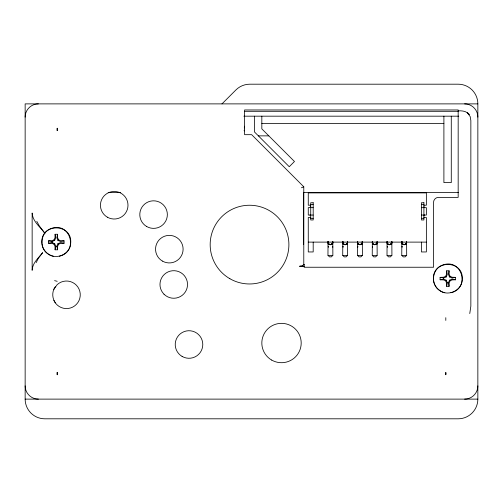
<?xml version="1.0" encoding="UTF-8"?>
<svg xmlns="http://www.w3.org/2000/svg" width="503" height="503" viewBox="0 0 503 503"><rect width="100%" height="100%" fill="white"/><g stroke="black" fill="none" stroke-linecap="round" stroke-linejoin="round"><path stroke-width="0.75" d="M41.881 242.817C40.479 222.967 72.136 222.967 70.741 242.817M433.435 279.347C432.039 259.498 463.697 259.498 462.295 279.347M55.104 249.79L55.751 246.219L54.689 243.653L52.117 242.591L52.123 241.478L54.689 240.415L55.751 237.837L55.104 234.285A19.46 9.733 0 0 1 57.518 234.285A19.579 2.05 -90 0 1 57.631 237.699A19.573 2.043 67.5 0 1 58.537 239.805A19.573 2.043 22.5 0 1 60.649 240.711A19.579 2.05 0 0 1 64.063 240.83A19.46 9.733 -90 0 1 64.063 243.238A19.579 2.05 0 0 1 60.649 243.358A19.573 2.043 -22.5 0 1 58.537 244.263A19.573 2.043 -67.5 0 1 57.631 246.376A19.579 2.05 90 0 1 57.518 249.79A19.46 9.733 0 0 1 55.104 249.79A19.579 2.05 -90 0 1 54.99 246.376A19.573 2.043 67.5 0 1 54.085 244.263A19.573 2.043 22.5 0 1 51.972 243.358A19.579 2.05 0 0 1 48.558 243.238A19.46 9.733 -90 0 1 48.558 240.83A19.579 2.05 0 0 1 51.972 240.711A19.573 2.043 -22.5 0 1 54.085 239.805A19.573 2.043 -67.5 0 1 54.99 237.699A19.579 2.05 -90 0 1 55.104 234.285M446.658 286.32L447.305 282.755L446.243 280.19L443.671 279.127L443.677 278.008L446.243 276.946L447.305 274.374L446.658 270.815A19.46 9.733 0 0 1 449.072 270.815A19.579 2.05 -90 0 1 449.185 274.229A19.573 2.043 67.5 0 1 450.091 276.342A19.573 2.043 22.5 0 1 452.203 277.247A19.579 2.05 0 0 1 455.617 277.36A19.46 9.733 -90 0 1 455.617 279.775A19.579 2.05 0 0 1 452.203 279.888A19.573 2.043 -22.5 0 1 450.091 280.793A19.573 2.043 -67.5 0 1 449.185 282.906A19.579 2.05 90 0 1 449.072 286.32A19.46 9.733 0 0 1 446.658 286.32A19.579 2.05 -90 0 1 446.545 282.906A19.573 2.043 67.5 0 1 445.639 280.793A19.573 2.043 22.5 0 1 443.527 279.888A19.579 2.05 0 0 1 440.112 279.775A19.46 9.733 -90 0 1 440.112 277.36A19.579 2.05 0 0 1 443.527 277.247A19.573 2.043 -22.5 0 1 445.639 276.342A19.573 2.043 -67.5 0 1 446.545 274.229A19.579 2.05 90 0 1 446.658 270.815M244.295 127.995L244.609 126.215M57.518 234.285L56.87 237.837L57.933 240.415L60.498 241.478L64.063 240.83M449.072 270.815L448.425 274.374L449.487 276.946L452.052 278.008L455.617 277.36M70.728 243.553C69.961 254.204 56.254 260.409 47.791 253.764C38.882 247.784 40.466 232.795 50.413 228.79C70.282 220.616 79.191 251.707 59.323 256.216M462.282 280.083C461.515 290.734 447.808 296.94 439.345 290.294C430.436 284.321 432.027 269.325 441.967 265.32C461.836 257.152 470.745 288.244 450.883 292.746M469.771 313.57L470.852 306.082L470.852 120.594L470.186 116.589L467.224 112.465L469.268 114.502C466.602 111.182 462.163 110.566 458.17 110.88M53.878 289.244C51.545 294.538 52.928 301.083 57.197 304.981A13.776 13.776 0 0 0 76.374 304.397A13.776 13.776 0 0 0 76.374 285.207A13.776 13.776 0 0 0 57.197 284.623L53.871 289.25L55.305 286.748M36.178 262.623L38.31 258.341L42.648 252.663C38.505 257.964 32.399 263.025 32.148 270.306L32.148 213.008C32.576 221.521 40.347 226.991 44.918 233.354L39.297 225.86L36.782 221.333M57.518 249.79L56.87 246.231L57.933 243.653L60.505 242.591L64.063 243.238M449.072 286.32L448.425 282.761L449.487 280.19L452.059 279.127L455.617 279.775M328.038 242.006L328.283 241.465M332.791 242.22L332.546 243.232A2.458 2.414 0 0 1 328.283 243.232L328.038 242.22M332.791 243.156L331.647 244.508L330.414 244.804L328.283 243.691L328.283 244.188L328.038 243.156M342.801 242.006L343.046 241.465M347.554 242.22L347.309 243.232A2.458 2.414 0 0 1 343.046 243.232L342.801 242.22M347.554 243.156L346.919 244.156L345.177 244.804L343.046 243.691L343.046 244.188L342.801 243.156M357.564 242.006L357.809 241.465M362.317 242.22L362.072 243.232A2.458 2.414 0 0 1 357.809 243.232L357.564 242.22M362.317 243.156L361.676 244.156L359.941 244.804L357.809 243.691L357.809 244.188L357.564 243.156M372.327 242.006L372.572 241.465M377.08 242.22L376.829 243.232A2.458 2.414 0 0 1 372.572 243.232L372.327 242.22M377.08 243.156L376.439 244.156L374.704 244.804L372.572 243.691L372.572 244.188L372.327 243.156M387.084 242.006L387.335 241.465M391.837 242.22L391.592 243.232A2.458 2.414 0 0 1 387.335 243.232L387.084 242.22M391.837 243.156L390.693 244.508L389.46 244.804L387.335 243.691L387.335 244.188L387.084 243.156M401.847 242.006L402.092 241.465M406.6 242.22L406.355 243.232A2.458 2.414 0 0 1 402.092 243.232L401.847 242.22M406.6 243.156L405.965 244.156L404.223 244.804L402.092 243.691L402.092 244.188L401.847 243.156M300.197 266.25L304.158 266.263L299.511 266.263L302.221 265.949L303.781 264.465L303.781 186.789L251.67 134.678L244.609 134.678L244.609 109.962L458.17 109.962L458.17 197.371L438.484 197.371C435.85 197.358 433.548 199.66 433.567 202.294L433.567 267.244L304.158 267.244L304.158 264.465L303.781 264.465M332.791 255.398L331.364 256.876L329.465 256.876L328.038 255.398M347.554 255.398L346.127 256.876L344.228 256.876L342.801 255.398M362.317 255.398L360.89 256.876L358.991 256.876L357.564 255.398M377.08 255.398L375.653 256.876L373.748 256.876L372.327 255.398M391.837 255.398L390.416 256.876L388.511 256.876L387.084 255.398M406.6 255.398L405.173 256.876L403.274 256.876L401.847 255.398M54.085 244.263L54.689 243.653M57.933 240.415L58.537 239.805M221.974 103.882L235.894 89.962A19.68 19.68 0 0 1 249.809 84.196L458.17 84.196A19.68 19.68 0 0 1 477.85 103.882L477.85 399.118A19.68 19.68 0 0 1 458.17 418.804L44.83 418.804A19.68 19.68 0 0 1 25.15 399.118L25.15 103.882L477.85 103.882M445.639 280.793L446.243 280.19M449.487 276.946L450.091 276.342M310.244 207.62L310.735 206.922L310.276 207.607L308.27 207.664L308.27 215.051L313.193 215.051M424.4 215.102L423.91 215.793L424.645 215.051M244.609 130.151L244.074 130.378L244.609 130.912M301.41 187.77L303.781 186.789M48.558 243.238L52.117 242.591M440.112 279.775L443.671 279.127M303.699 264.553L304.158 264.528M244.609 111.308L458.17 111.308M243.854 116.18L458.786 116.18M261.83 123.562L443.898 123.562M258.391 135.867L268.828 135.867M108.176 192.454L120.751 192.454M458.478 192.454L303.661 192.454L303.661 244.609M310.735 204.388L313.193 204.388M421.445 204.388L423.91 204.388M310.735 205.205L308.27 205.205L308.27 192.907L426.368 192.907L426.368 205.205L423.91 205.205M310.735 207.664L313.193 207.664M421.445 207.664L426.368 207.664L426.368 215.051L421.445 215.051M310.735 217.51L308.27 217.51L308.27 251.953L313.193 251.953L313.193 242.113M423.91 217.51L426.368 217.51L426.368 251.953L421.445 251.953L421.445 242.113M310.735 218.327L313.193 218.327M421.445 218.327L423.91 218.327M308.27 242.113L426.368 242.113M332.873 247.03L332.546 246.571L332.791 247.03M25.15 399.118L477.85 399.118M55.751 246.219L56.87 246.231M447.305 282.755L448.425 282.761M440.112 277.36L443.677 278.008M48.558 240.83L52.123 241.478M424.645 207.664L423.91 206.922L424.4 207.62M309.993 215.051L310.735 215.793L310.244 215.102M54.594 280.636L57.197 281.309M444.853 292.746C438.874 291.476 434.058 286.201 433.448 280.083M53.293 256.216C47.32 254.946 42.503 249.67 41.894 243.553M445.639 276.342L446.243 276.946M449.487 280.19L450.091 280.793M54.085 239.805L54.689 240.415M57.933 243.653L58.537 244.263M53.878 300.354L55.305 302.856M406.355 241.465L406.6 242.006M391.592 241.465L391.837 242.006M362.072 241.465L362.317 242.006M347.309 241.465L347.554 242.006M451.279 116.18L451.279 182.608L443.898 182.608L443.898 116.18M445.803 317.682L445.803 320.43M261.83 116.18L261.83 128.869L294.469 161.501L289.244 166.719L254.455 131.931L254.455 116.18M25.144 117.117A13.229 13.229 0 0 1 38.385 103.876M38.385 399.124A13.229 13.229 0 0 1 25.144 385.883M464.615 103.876A13.229 13.229 0 0 1 477.856 117.117M477.856 385.883A13.229 13.229 0 0 1 464.615 399.124M57.197 372.371L57.197 374.741L57.197 372.371M57.197 128.259L57.197 130.629L57.197 128.259M445.853 373.88L445.803 374.741L445.803 372.371L445.853 373.88M332.791 243.729L332.546 244.188L332.791 243.729M347.554 243.729L347.309 244.188L347.554 243.729M362.317 243.729L362.072 244.188L362.317 243.729M377.08 243.729L376.829 244.188L377.08 243.729M391.837 243.729L391.592 244.188L391.837 243.729M406.6 243.729L406.355 244.188L406.6 243.729M332.156 243.905L330.414 244.615A2.458 2.458 0 0 1 328.038 241.478L327.956 255.398L332.873 255.398L332.791 241.471A2.458 2.458 0 0 1 330.414 244.571L331.647 244.508L332.156 243.905M346.919 243.905L345.177 244.615A2.458 2.458 0 0 1 342.801 241.478L342.719 255.398L347.636 255.398L347.554 241.471A2.458 2.458 0 0 1 345.177 244.571L346.41 244.508L346.919 243.905M361.676 243.905L359.941 244.615A2.458 2.458 0 0 1 357.564 241.478L357.476 255.398L362.399 255.398L362.317 241.471A2.458 2.458 0 0 1 359.941 244.571L361.167 244.508L361.676 243.905M376.439 243.905L374.704 244.615A2.458 2.458 0 0 1 372.327 241.478L372.239 255.398L377.162 255.398L377.08 241.471A2.458 2.458 0 0 1 374.704 244.571L375.93 244.508L376.439 243.905M391.202 243.905L389.46 244.615A2.458 2.458 0 0 1 387.084 241.478L387.002 255.398L391.925 255.398L391.837 241.471A2.458 2.458 0 0 1 389.46 244.571L390.693 244.508L391.202 243.905M405.965 243.905L404.223 244.615A2.458 2.458 0 0 1 401.847 241.478L401.765 255.398L406.688 255.398L406.6 241.471A2.458 2.458 0 0 1 404.223 244.571L405.456 244.508L405.965 243.905M313.193 202.747L310.735 202.747L310.735 219.968L313.193 219.968L313.193 202.747M423.91 202.747L421.445 202.747L421.445 219.968L423.91 219.968L423.91 202.747M402.092 246.571L402.092 247.03L402.092 246.571M387.335 246.571L387.335 247.03L387.335 246.571M372.572 246.571L372.572 247.03L372.572 246.571M357.809 246.571L357.809 247.03L357.809 246.571M343.046 246.571L343.046 247.03L343.046 246.571M328.283 246.571L328.283 247.03L328.283 246.571M271.677 360.073A19.68 19.68 0 0 0 301.196 343.027A19.68 19.68 0 0 0 271.677 325.975A19.68 19.68 0 0 0 271.677 360.073M146.687 226.526A13.776 13.776 0 0 0 167.354 214.592A13.776 13.776 0 0 0 146.687 202.665A13.776 13.776 0 0 0 146.687 226.526M162.438 261.088A13.776 13.776 0 0 0 183.105 249.155A13.776 13.776 0 0 0 162.438 237.227A13.776 13.776 0 0 0 162.438 261.088M229.852 278.7A39.366 39.366 0 0 0 288.898 244.609A39.366 39.366 0 0 0 229.852 210.518A39.366 39.366 0 0 0 229.852 278.7M182.117 356.432A13.776 13.776 0 0 0 202.784 344.498A13.776 13.776 0 0 0 182.117 332.571A13.776 13.776 0 0 0 182.117 356.432M107.328 217.177A13.776 13.776 0 0 0 127.995 205.243A13.776 13.776 0 0 0 107.328 193.315A13.776 13.776 0 0 0 107.328 217.177M164.009 294.211A13.776 13.776 0 0 0 187.059 288.037A13.776 13.776 0 0 0 170.19 271.161A13.776 13.776 0 0 0 164.009 294.211"/></g></svg>
